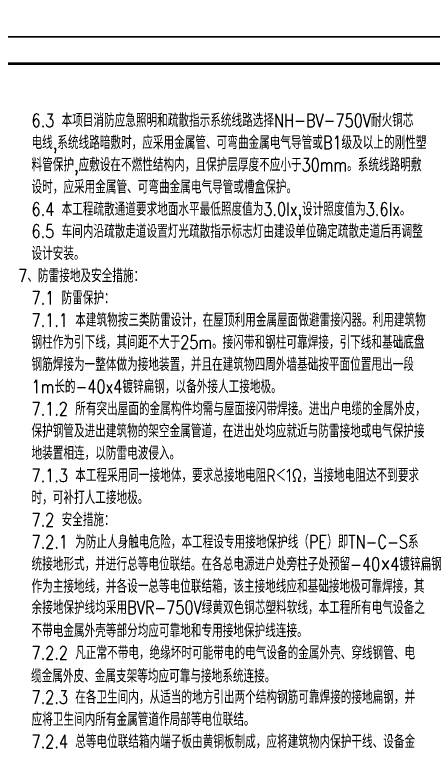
# Model space of a CAD drawing. Extents: x 185245 to 1992634, y -19957 to 755165.
# Drawn here: x 1865616 to 1881374, y 604720 to 632542 of the extents above; entities that cross this region are included whole.
import ezdxf

# ---------------------------------------------------------------- set-up
doc = ezdxf.new("R2010")
doc.units = 0
doc.header["$LTSCALE"] = 1000
doc.header["$MEASUREMENT"] = 0
doc.layers.add('E_SM', color=7, linetype='Continuous')
doc.layers.add('PUB_TITLE', color=4, linetype='Continuous')
doc.styles.add('E_SM', font='SIMPLEX', dxfattribs={"width": 0.8, "height": 3.5, "bigfont": 'HZTXT'})

msp = doc.modelspace()

# ---------------------------------------------------------------- linework, layer by layer
at = {"layer": 'PUB_TITLE', "color": 4, "lineweight": -3}
msp.add_lwpolyline([(1845574.4, 631707), (1904974.4, 631707), (1904974.4, 673707), (1845574.4, 673707)], close=True, dxfattribs=at)
at = {"layer": 'PUB_TITLE'}
msp.add_lwpolyline([(1845574.4, 589707), (1904974.4, 589707), (1904974.4, 631707), (1845574.4, 631707)], close=True, dxfattribs=at)
at = {"layer": 'PUB_TITLE', "const_width": 100}
msp.add_lwpolyline([(1848074.4, 590707), (1903974.4, 590707), (1903974.4, 630707), (1848074.4, 630707)], close=True, dxfattribs=at)

# ---------------------------------------------------------------- texts
at = {"layer": 'E_SM', "style": 'E_SM', "width": 0.8}
for s, p in [('6.3 本项目消防应急照明和疏散指示系统线路选择NH-BV-750V耐火铜芯', (1866246.6, 628319.2, 202.1)), ('电线,系统线路暗敷时，应采用金属管、可弯曲金属电气导管或B1级及以上的刚性塑', (1866246.6, 627484.5, 202.1)), ('料管保护,应敷设在不燃性结构内，且保护层厚度不应小于30mm。系统线路明敷', (1866246.6, 626649.8, 202.1)), ('设时，应采用金属管、可弯曲金属电气导管或槽盒保护。', (1866246.6, 625815, 202.1)), ('6.4 本工程疏散通道要求地面水平最低照度值为3.0lx,设计照度值为3.6lx。', (1866246.6, 624980.3, 202.1)), ('6.5 车间内沿疏散走道设置灯光疏散指示标志灯由建设单位确定疏散走道后再调整', (1866246.6, 624145.6, 202.1)), ('设计安装。', (1866246.6, 623310.9, 202.1)), ('7、防雷接地及安全措施：', (1865746.6, 622476.1, 202.1)), ('7.1 防雷保护：', (1866246.6, 621641.4, 202.1)), ('7.1.1 本建筑物按三类防雷设计，在屋顶利用金属屋面做避雷接闪器。利用建筑物', (1866246.6, 620806.7, 202.1)), ('钢柱作为引下线，其间距不大于25m。接闪带和钢柱可靠焊接，引下线和基础底盘', (1866246.6, 619972, 202.1)), ('钢筋焊接为一整体做为接地装置，并且在建筑物四周外墙基础按平面位置甩出一段', (1866246.6, 619137.3, 202.1)), ('1m长的-40x4镀锌扁钢，以备外接人工接地极。', (1866246.6, 618302.5, 202.1)), ('7.1.2 所有突出屋面的金属构件均需与屋面接闪带焊接。进出户电缆的金属外皮，', (1866246.6, 617467.8, 202.1)), ('保护钢管及进出建筑物的架空金属管道，在进出处均应就近与防雷接地或电气保护接', (1866246.6, 616633.1, 202.1)), ('地装置相连，以防雷电波侵入。', (1866246.6, 615798.4, 202.1)), ('7.1.3 本工程采用同一接地体，要求总接地电阻R＜1Ω，当接地电阻达不到要求', (1866246.6, 614963.6, 202.1)), ('时，可补打人工接地极。', (1866246.6, 614128.9, 202.1)), ('7.2 安全措施：', (1866246.6, 613294.2, 202.1)), ('7.2.1 为防止人身触电危险，本工程设专用接地保护线（PE）即TN-C-S系', (1866246.6, 612459.5, 202.1)), ('统接地形式，并进行总等电位联结。在各总电源进户处旁柱子处预留-40×4镀锌扁钢', (1866246.6, 611624.8, 202.1)), ('作为主接地线，并各设一总等电位联结箱，该主接地线应和基础接地极可靠焊接，其', (1866246.6, 610790, 202.1)), ('余接地保护线均采用BVR-750V绿黄双色铜芯塑料软线，本工程所有电气设备之', (1866246.6, 609990, 202.1)), ('不带电金属外壳等部分均应可靠地和专用接地保护线连接。', (1866246.6, 609119.2, 202.1)), ('7.2.2 凡正常不带电，绝缘坏时可能带电的电气设备的金属外壳、穿线钢管、电', (1866246.6, 608285.9, 202.1)), ('缆金属外皮、金属支架等均应可靠与接地系统连接。', (1866229.1, 607415, 202.1)), ('7.2.3 在各卫生间内，从适当的地方引出两个结构钢筋可靠焊接的接地扁钢，并', (1866246.6, 606616.4, 202.1)), ('应将卫生间内所有金属管道作局部等电位联结。', (1866246.6, 605781.7, 202.1)), ('7.2.4 总等电位联结箱内端子板由黄铜板制成，应将建筑物内保护干线、设备金', (1866246.6, 604947, 202.1))]:
    msp.add_text(s, height=500, dxfattribs=at).set_placement(p)

doc.saveas('drawing.dxf')
